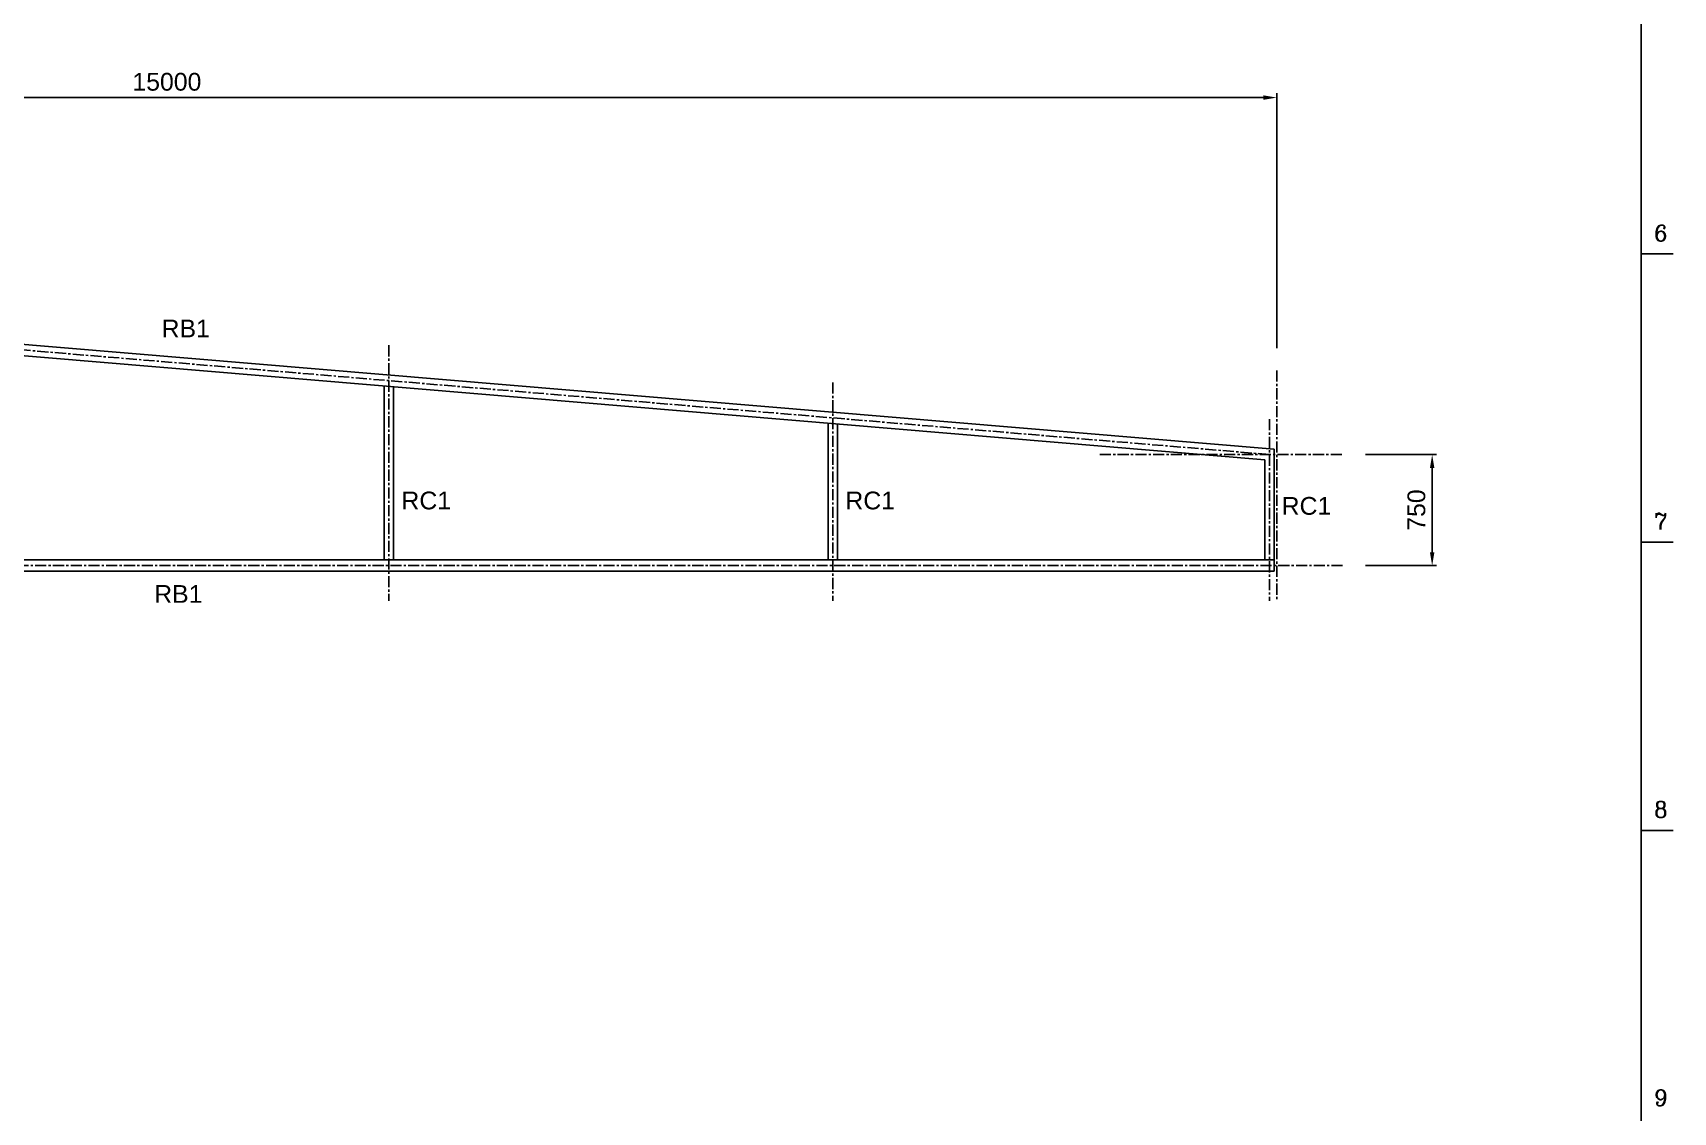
# Model space of a CAD drawing. Header units: millimetres. Extents: x 4133871 to 4440428, y -545651 to -495191.
# Drawn here: x 4321734 to 4332819, y -513197 to -505907 of the extents above; entities that cross this region are included whole.
import ezdxf

# ---------------------------------------------------------------- set-up
doc = ezdxf.new("R2010")
doc.units = ezdxf.units.MM
doc.header["$LTSCALE"] = 60
doc.linetypes.add('CENTER', pattern=[2, 1.25, -0.25, 0.25, -0.25])
doc.layers.get('Defpoints').update_dxf_attribs({"color": 140})
for name, color, linetype in [('1', 7, 'Continuous'), ('C_CEN', 1, 'CENTER'), ('C_DIM', 7, 'Continuous'), ('C_GIRDER', 2, 'Continuous'), ('C_TEXT_01', 2, 'Continuous'), ('TAN-TIT', 30, 'Continuous')]:
    doc.layers.add(name, color=color, linetype=linetype)
doc.styles.add('Arial', font='arial.ttf')
doc.styles.add('COM', font='COMPLEX', dxfattribs={"height": 5})
doc.dimstyles.new('일반도면_0030', dxfattribs={"dimtxt": 120, "dimasz": 90, "dimexe": 30, "dimexo": 150, "dimgap": 45, "dimtad": 1, "dimdec": 0, "dimzin": 0, "dimdsep": 46, "dimtxsty": 'Arial', "dimcen": -150, "dimclrd": 7, "dimclre": 7, "dimclrt": 2, "dimadec": 8, "dimazin": 0, "dimtfac": 1, "dimtdec": 0, "dimtix": 1, "dimtmove": 2, "dimatfit": 3, "dimfxl": 1, "dimtolj": 1, "dimtzin": 0, "dimarcsym": 0})

# ---------------------------------------------------------------- blocks, each defined once
blk = doc.blocks.new('*D216')
at = {"layer": 'C_DIM', "color": 7, "lineweight": -2}
for p, q in [((4330740, -508755), (4331220, -508755)), ((4331190, -508845), (4331190, -509415)), ((4330740, -509505), (4331220, -509505))]:
    blk.add_line(p, q, dxfattribs=at)
at = {"layer": 'C_DIM', "color": 7}
for points in [[(4331175, -508845), (4331205, -508845), (4331190, -508755)], [(4331175, -509415), (4331205, -509415), (4331190, -509505)]]:
    blk.add_solid(points, dxfattribs=at)
at = {"layer": 'Defpoints', "color": 0}
for p in [(4330590, -508755), (4330590, -509505), (4331190, -509505)]:
    blk.add_point(p, dxfattribs=at)
at = {"layer": 'C_DIM', "color": 2, "insert": (4331084, -509130), "char_height": 120, "attachment_point": 5, "rotation": 90, "style": 'Arial'}
blk.add_mtext('\\A1;750', dxfattribs=at)
blk = doc.blocks.new('*D227')
at = {"layer": 'C_DIM', "color": 7, "lineweight": -2}
for p, q in [((4315140, -506929), (4315140, -506314)), ((4315230, -506344), (4330050, -506344)), ((4330140, -508037), (4330140, -506314))]:
    blk.add_line(p, q, dxfattribs=at)
at = {"layer": 'C_DIM', "color": 7}
for points in [[(4315230, -506329), (4315230, -506359), (4315140, -506344)], [(4330050, -506329), (4330050, -506359), (4330140, -506344)]]:
    blk.add_solid(points, dxfattribs=at)
at = {"layer": 'Defpoints', "color": 0}
for p in [(4330140, -506344), (4315140, -507079), (4330140, -508187)]:
    blk.add_point(p, dxfattribs=at)
at = {"layer": 'C_DIM', "color": 2, "insert": (4322640, -506238), "char_height": 120, "attachment_point": 5, "style": 'Arial'}
blk.add_mtext('\\A1;15000', dxfattribs=at)
blk = doc.blocks.new('BORDER')
at = {"layer": 'TAN-TIT'}
for p, q in [((232823, 3520), (232823, 164680)), ((232823, 86808), (234266, 86808)), ((232823, 73830), (234266, 73830)), ((232823, 60851), (234266, 60851))]:
    blk.add_line(p, q, dxfattribs=at)
at = {"layer": 'TAN-TIT', "style": 'COM'}
for s, p in [('6', (233400, 87385)), ('7', (233400, 74406)), ('8', (233400, 61428)), ('9', (233400, 48449))]:
    blk.add_text(s, height=721, dxfattribs=at).set_placement(p)

msp = doc.modelspace()

# ---------------------------------------------------------------- linework, layer by layer
at = {"layer": 'C_CEN'}
for p, q in [((4330090, -508755), (4315190, -507504.9)), ((4324140, -508016.9), (4324140, -509743.1)), ((4330140, -508187.2), (4330140, -509743.1)), ((4327140, -508268.6), (4327140, -509743.1)), ((4330090, -508516), (4330090, -509743.1)), ((4328944.5, -508755), (4330590, -508755)), ((4314790, -509505), (4330590, -509505))]:
    msp.add_line(p, q, dxfattribs=at)
at = {"layer": 'C_GIRDER'}
for p, q in [((4330121.8, -508719.4), (4315158.3, -507464)), ((4330058.3, -508790.5), (4315221.8, -507545.8)), ((4324108.3, -508292.2), (4324108.3, -509466.9)), ((4324171.8, -508297.6), (4324171.8, -509466.9)), ((4327108.3, -508545.6), (4327108.3, -509466.9)), ((4327171.8, -508550.9), (4327171.8, -509466.9)), ((4330121.8, -508719.4), (4330121.8, -509543.1)), ((4330058.3, -508790.5), (4330058.3, -509466.9)), ((4315158.3, -509466.9), (4330121.8, -509466.9)), ((4315158.3, -509543.1), (4330121.8, -509543.1))]:
    msp.add_line(p, q, dxfattribs=at)

# ---------------------------------------------------------------- block references
at = {"layer": '1', "xscale": 0.15, "yscale": 0.15, "zscale": 0.15}
msp.add_blockref('BORDER', (4297678.9, -520421.2), dxfattribs=at)

# ---------------------------------------------------------------- texts
at = {"layer": 'C_TEXT_01', "style": 'Arial'}
for s, p in [('RB1', (4322604.3, -507963.5)), ('RC1', (4324225, -509125.4)), ('RC1', (4327225, -509125.4)), ('RC1', (4330172.8, -509161.8)), ('RB1', (4322554.3, -509756.6))]:
    msp.add_text(s, height=120, dxfattribs=at).set_placement(p)

# ---------------------------------------------------------------- dimensions: what is measured, and where the dimension line sits
at = {"layer": 'C_DIM'}
dim = msp.add_linear_dim(base=(4330140, -506343.9), p1=(4315140, -507079), p2=(4330140, -508187.2), dimstyle='일반도면_0030', dxfattribs=at)
dim.commit()
dim.dimension.update_dxf_attribs({"geometry": '*D227', "text_midpoint": (4322640, -506237.6)})
dim = msp.add_aligned_dim(p1=(4330590, -508755), p2=(4330590, -509505), distance=600, dimstyle='일반도면_0030', dxfattribs=at)
dim.commit()
dim.dimension.update_dxf_attribs({"geometry": '*D216', "text_midpoint": (4331083.8, -509130)})

doc.saveas('drawing.dxf')
